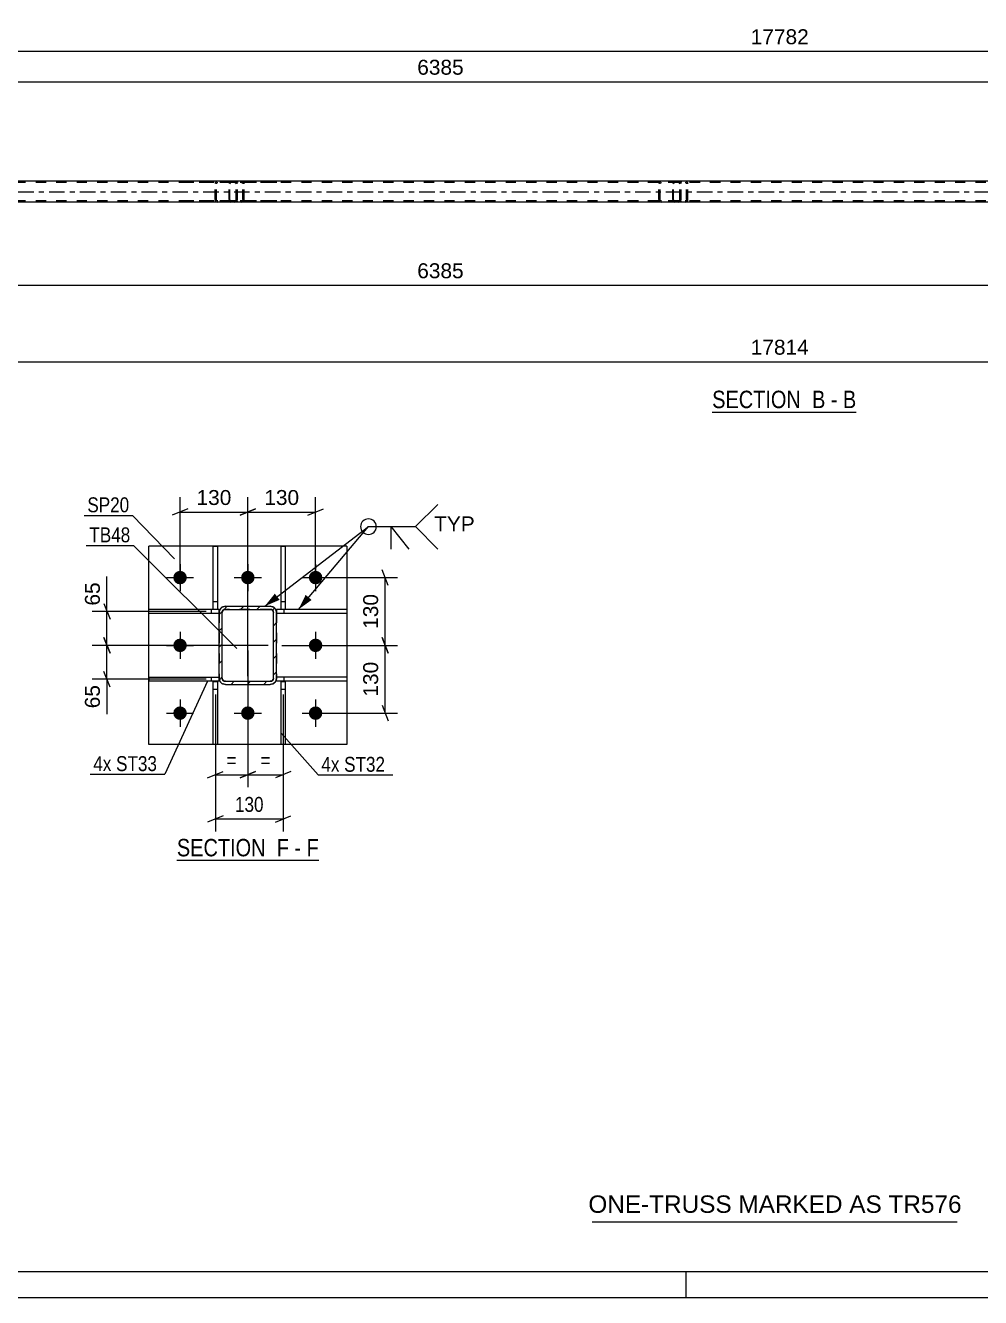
# Model space of a CAD drawing. Header units: millimetres. Extents: x -57 to 784, y -422 to 172.
# Drawn here: x 237.1 to 420.4, y -422.4 to -178.3 of the extents above; entities that cross this region are included whole.
import ezdxf

# ---------------------------------------------------------------- set-up
doc = ezdxf.new("R2010")
doc.units = ezdxf.units.MM
doc.linetypes.add('DXK_LINE_DOT2', pattern=[3.9198, 1.9599, -1.9599])
doc.linetypes.add('DXK_LINE_DOT3', pattern=[5.9187, 2.979, -0.9799, 0.9799, -0.9799])
doc.styles.add('Arial', font='ARIAL.TTF', dxfattribs={"height": 0.2})
doc.styles.add('Arial Narrow', font='ARIALN.TTF', dxfattribs={"height": 0.2})

# ---------------------------------------------------------------- blocks, each defined once
blk = doc.blocks.new('Unknown-122571766-50 - 1235')
at = {"color": 6, "linetype": 'Continuous'}
blk.add_line((266.18, -338.47), (293.4, -338.47), dxfattribs=at)
at = {"color": 0, "linetype": 'Continuous'}
blk.add_wipeout([(284.29, -337.72), (284.29, -334.22), (266.18, -334.22), (266.18, -337.72)], dxfattribs=at)
at = {"color": 7, "linetype": 'Continuous', "style": 'Arial Narrow'}
blk.add_text('SECTION ', height=3.34, dxfattribs=at).set_placement((266.18, -337.72))
at = {"color": 0, "linetype": 'Continuous'}
blk.add_wipeout([(287.68, -337.72), (287.68, -334.22), (285.34, -334.22), (285.34, -337.72)], dxfattribs=at)
blk.add_wipeout([(290.01, -337.72), (290.01, -334.22), (288.73, -334.22), (288.73, -337.72)], dxfattribs=at)
at = {"color": 7, "linetype": 'Continuous', "style": 'Arial Narrow'}
for s, p in [('F', (285.34, -337.72)), ('-', (288.73, -337.72))]:
    blk.add_text(s, height=3.34, dxfattribs=at).set_placement(p)
at = {"color": 0, "linetype": 'Continuous'}
blk.add_wipeout([(293.4, -337.72), (293.4, -334.22), (291.06, -334.22), (291.06, -337.72)], dxfattribs=at)
at = {"color": 7, "linetype": 'Continuous', "style": 'Arial Narrow'}
blk.add_text('F', height=3.34, dxfattribs=at).set_placement((291.06, -337.72))
blk = doc.blocks.new('Unknown-122571766-1115')
at = {"color": 5, "linetype": 'Continuous'}
for p, q in [((-52.11, -417.36), (778.89, -417.36)), ((363.89, -422.36), (363.89, -417.36)), ((-57.11, -422.36), (783.89, -422.36))]:
    blk.add_line(p, q, dxfattribs=at)
blk = doc.blocks.new('Unknown-122571766-17 - 2997')
at = {"color": 6, "linetype": 'Continuous'}
blk.add_line((368.89, -252.49), (396.54, -252.49), dxfattribs=at)
at = {"color": 0, "linetype": 'Continuous'}
blk.add_wipeout([(387, -251.74), (387, -248.24), (368.89, -248.24), (368.89, -251.74)], dxfattribs=at)
at = {"color": 7, "linetype": 'Continuous', "style": 'Arial Narrow'}
blk.add_text('SECTION ', height=3.34, dxfattribs=at).set_placement((368.89, -251.74))
at = {"color": 0, "linetype": 'Continuous'}
blk.add_wipeout([(390.61, -251.74), (390.61, -248.24), (388.05, -248.24), (388.05, -251.74)], dxfattribs=at)
at = {"color": 7, "linetype": 'Continuous', "style": 'Arial Narrow'}
blk.add_text('B', height=3.34, dxfattribs=at).set_placement((388.05, -251.74))
at = {"color": 0, "linetype": 'Continuous'}
blk.add_wipeout([(392.93, -251.74), (392.93, -248.24), (391.66, -248.24), (391.66, -251.74)], dxfattribs=at)
at = {"color": 7, "linetype": 'Continuous', "style": 'Arial Narrow'}
blk.add_text('-', height=3.34, dxfattribs=at).set_placement((391.66, -251.74))
at = {"color": 0, "linetype": 'Continuous'}
blk.add_wipeout([(396.54, -251.74), (396.54, -248.24), (393.98, -248.24), (393.98, -251.74)], dxfattribs=at)
at = {"color": 7, "linetype": 'Continuous', "style": 'Arial Narrow'}
blk.add_text('B', height=3.34, dxfattribs=at).set_placement((393.98, -251.74))
blk = doc.blocks.new('Part-122571766-1421 - 1235')
at = {"color": 2, "linetype": 'Continuous'}
for p, q in [((285.29, -290.35), (285.29, -290.95)), ((286.17, -290.35), (285.29, -290.35)), ((298.79, -290.35), (286.97, -290.35)), ((298.79, -290.35), (298.79, -291.15)), ((298.79, -291.15), (285.29, -291.15))]:
    blk.add_line(p, q, dxfattribs=at)
at = {"color": 7, "linetype": 'DXK_LINE_DOT2'}
for p, q in [((286.97, -290.35), (286.17, -290.35)), ((286.79, -291.15), (286.79, -290.35)), ((285.29, -290.95), (285.29, -291.15))]:
    blk.add_line(p, q, dxfattribs=at)
blk = doc.blocks.new('Part-122571766-1416 - 1235')
at = {"color": 2, "linetype": 'Continuous'}
for p, q in [((298.79, -303.35), (285.29, -303.35)), ((285.29, -304.15), (285.29, -303.54)), ((298.79, -304.15), (285.29, -304.15)), ((298.79, -303.35), (298.79, -304.15))]:
    blk.add_line(p, q, dxfattribs=at)
at = {"color": 7, "linetype": 'DXK_LINE_DOT2'}
for p, q in [((285.29, -303.54), (285.29, -303.35)), ((286.79, -304.15), (286.79, -303.35))]:
    blk.add_line(p, q, dxfattribs=at)
blk = doc.blocks.new('Bolt-122571766-1280 - 1235')
at = {"linetype": 'Continuous'}
for points in [[(268.09, -284.25, -1), (265.49, -284.25, -1)], [(281.09, -284.25, -1), (278.49, -284.25, -1)], [(294.09, -284.25, -1), (291.49, -284.25, -1)], [(268.09, -297.25, -1), (265.49, -297.25, -1)], [(294.09, -297.25, -1), (291.49, -297.25, -1)], [(268.09, -310.25, -1), (265.49, -310.25, -1)], [(281.09, -310.25, -1), (278.49, -310.25, -1)], [(294.09, -310.25, -1), (291.49, -310.25, -1)]]:
    blk.add_hatch(color=1, dxfattribs=at).paths.add_polyline_path(points)
at = {"color": 1, "linetype": 'Continuous'}
for p, q in [((266.79, -281.65), (266.79, -286.85)), ((279.79, -281.65), (279.79, -286.85)), ((292.79, -281.65), (292.79, -286.85)), ((264.19, -284.25), (269.39, -284.25)), ((277.19, -284.25), (282.39, -284.25)), ((290.19, -284.25), (295.39, -284.25)), ((266.79, -294.65), (266.79, -299.85)), ((292.79, -294.65), (292.79, -299.85)), ((264.19, -297.25), (269.39, -297.25)), ((290.19, -297.25), (295.39, -297.25)), ((266.79, -307.65), (266.79, -312.85)), ((279.79, -307.65), (279.79, -312.85)), ((292.79, -307.65), (292.79, -312.85)), ((264.19, -310.25), (269.39, -310.25)), ((277.19, -310.25), (282.39, -310.25)), ((290.19, -310.25), (295.39, -310.25))]:
    blk.add_line(p, q, dxfattribs=at)
blk = doc.blocks.new('Part-122571766-1470 - 1235')
at = {"color": 2, "linetype": 'Continuous'}
for p, q in [((286.17, -290.36), (286.17, -278.25)), ((286.17, -278.25), (286.97, -278.25)), ((286.97, -278.25), (286.97, -290.36)), ((286.97, -290.36), (286.17, -290.36))]:
    blk.add_line(p, q, dxfattribs=at)
at = {"color": 7, "linetype": 'DXK_LINE_DOT2'}
blk.add_line((286.17, -288.86), (286.97, -288.86), dxfattribs=at)
blk = doc.blocks.new('Part-122571766-1406 - 1235')
at = {"color": 2, "linetype": 'Continuous'}
for p, q in [((260.79, -303.35), (274.29, -303.35)), ((260.79, -303.35), (260.79, -304.15)), ((274.29, -304.15), (260.79, -304.15)), ((274.29, -304.15), (274.29, -303.55))]:
    blk.add_line(p, q, dxfattribs=at)
at = {"color": 7, "linetype": 'DXK_LINE_DOT2'}
for p, q in [((272.79, -304.15), (272.79, -303.35)), ((274.29, -303.35), (274.29, -303.55))]:
    blk.add_line(p, q, dxfattribs=at)
blk = doc.blocks.new('Part-122571766-1475 - 1235')
at = {"color": 2, "linetype": 'Continuous'}
for p, q in [((273.17, -290.36), (273.17, -278.25)), ((273.17, -278.25), (273.97, -278.25)), ((273.97, -278.25), (273.97, -290.36)), ((273.97, -290.36), (273.17, -290.36))]:
    blk.add_line(p, q, dxfattribs=at)
at = {"color": 7, "linetype": 'DXK_LINE_DOT2'}
blk.add_line((273.17, -288.86), (273.97, -288.86), dxfattribs=at)
blk = doc.blocks.new('Part-122571766-1411 - 1235')
at = {"color": 2, "linetype": 'Continuous'}
for p, q in [((260.79, -291.15), (260.79, -290.35)), ((273.17, -290.35), (260.79, -290.35)), ((274.29, -290.35), (273.97, -290.35)), ((274.29, -290.95), (274.29, -290.35)), ((274.29, -291.15), (260.79, -291.15))]:
    blk.add_line(p, q, dxfattribs=at)
at = {"color": 7, "linetype": 'DXK_LINE_DOT2'}
for p, q in [((272.79, -291.15), (272.79, -290.35)), ((273.97, -290.35), (273.17, -290.35)), ((274.29, -290.95), (274.29, -291.15))]:
    blk.add_line(p, q, dxfattribs=at)
blk = doc.blocks.new('Part-122571766-1387 - 1235')
at = {"color": 2, "linetype": 'Continuous'}
for p, q in [((298.79, -278.25), (260.79, -278.25)), ((260.79, -316.25), (260.79, -278.25)), ((298.79, -278.25), (298.79, -316.25)), ((298.79, -316.25), (260.79, -316.25))]:
    blk.add_line(p, q, dxfattribs=at)
blk = doc.blocks.new('Part-122571766-1445 - 1235')
at = {"linetype": 'Continuous'}
h = blk.add_hatch(dxfattribs=at)
h.set_pattern_fill('', scale=0.7, style=0, pattern_type=0)
h.set_pattern_definition([(45, (284.938, -290.0994), (-1.57154, 1.57154), [])])
h.paths.add_polyline_path([(285.2, -290.49), (284.94, -290.1), (284.55, -289.84), (284.09, -289.75), (275.49, -289.75), (275.03, -289.84), (274.64, -290.1), (274.38, -290.49), (274.29, -290.95), (274.29, -303.55), (274.38, -304.01), (274.64, -304.4), (275.03, -304.66), (275.49, -304.75), (284.09, -304.75), (284.55, -304.66), (284.94, -304.4), (285.2, -304.01), (285.29, -303.55), (285.29, -290.95)])
h.paths.add_polyline_path([(284.69, -303.55), (284.64, -303.78), (284.51, -303.97), (284.32, -304.1), (284.09, -304.15), (275.49, -304.15), (275.26, -304.1), (275.07, -303.97), (274.94, -303.78), (274.89, -303.55), (274.89, -290.95), (274.94, -290.72), (275.07, -290.52), (275.26, -290.39), (275.49, -290.35), (284.09, -290.35), (284.32, -290.39), (284.51, -290.52), (284.64, -290.72), (284.69, -290.95)])
at = {"color": 7, "linetype": 'DXK_LINE_DOT2'}
for p, q in [((275.03, -289.84), (275.49, -289.75)), ((275.26, -290.39), (275.07, -290.52)), ((275.49, -290.35), (275.26, -290.39)), ((275.49, -289.75), (284.09, -289.75)), ((284.09, -290.35), (275.49, -290.35)), ((284.09, -289.75), (284.55, -289.84)), ((284.32, -290.39), (284.09, -290.35)), ((284.51, -290.52), (284.32, -290.39)), ((274.29, -290.95), (274.38, -290.49)), ((274.29, -290.95), (274.29, -303.55)), ((274.94, -290.72), (274.89, -290.95)), ((274.89, -303.55), (274.89, -290.95)), ((275.07, -290.52), (274.94, -290.72)), ((284.64, -290.72), (284.51, -290.52)), ((284.69, -290.95), (284.64, -290.72)), ((284.69, -303.55), (284.69, -290.95)), ((285.2, -290.49), (285.29, -290.95)), ((285.29, -290.95), (285.29, -303.55)), ((274.38, -304.01), (274.29, -303.55)), ((274.89, -303.55), (274.94, -303.78)), ((274.94, -303.78), (275.07, -303.97)), ((275.49, -304.75), (275.03, -304.66)), ((275.07, -303.97), (275.26, -304.1)), ((275.26, -304.1), (275.49, -304.15)), ((275.49, -304.15), (284.09, -304.15)), ((275.49, -304.75), (284.09, -304.75)), ((284.09, -304.15), (284.32, -304.1)), ((284.55, -304.66), (284.09, -304.75)), ((284.32, -304.1), (284.51, -303.97)), ((284.51, -303.97), (284.64, -303.78)), ((284.64, -303.78), (284.69, -303.55)), ((285.29, -303.55), (285.2, -304.01))]:
    blk.add_line(p, q, dxfattribs=at)
at = {"color": 2, "linetype": 'Continuous'}
for p, q in [((275.49, -289.75), (275.03, -289.84)), ((275.07, -290.52), (275.26, -290.39)), ((275.26, -290.39), (275.49, -290.35)), ((275.49, -289.75), (284.09, -289.75)), ((275.49, -290.35), (284.09, -290.35)), ((284.55, -289.84), (284.09, -289.75)), ((284.09, -290.35), (284.32, -290.39)), ((284.32, -290.39), (284.51, -290.52)), ((274.38, -290.49), (274.29, -290.95)), ((274.29, -303.55), (274.29, -290.95)), ((274.89, -290.95), (274.94, -290.72)), ((274.89, -303.55), (274.89, -290.95)), ((274.94, -290.72), (275.07, -290.52)), ((284.51, -290.52), (284.64, -290.72)), ((284.64, -290.72), (284.69, -290.95)), ((284.69, -303.55), (284.69, -290.95)), ((285.29, -290.95), (285.2, -290.49)), ((285.29, -303.55), (285.29, -290.95)), ((274.29, -303.55), (274.38, -304.01)), ((274.94, -303.78), (274.89, -303.55)), ((275.07, -303.97), (274.94, -303.78)), ((275.03, -304.66), (275.49, -304.75)), ((275.26, -304.1), (275.07, -303.97)), ((275.49, -304.15), (275.26, -304.1)), ((275.49, -304.15), (284.09, -304.15)), ((275.49, -304.75), (284.09, -304.75)), ((284.32, -304.1), (284.09, -304.15)), ((284.09, -304.75), (284.55, -304.66)), ((284.51, -303.97), (284.32, -304.1)), ((284.64, -303.78), (284.51, -303.97)), ((284.69, -303.55), (284.64, -303.78)), ((285.2, -304.01), (285.29, -303.55))]:
    blk.add_line(p, q, dxfattribs=at)
at = {"color": 7, "linetype": 'DXK_LINE_DOT3'}
blk.add_line((279.79, -297.25), (279.79, -297.25), dxfattribs=at)
at = {"color": 7, "linetype": 'DXK_LINE_DOT2'}
for centre, start, end in [((275.49, -290.95), 112.5, 157.5), ((284.09, -290.95), 22.5, 67.5), ((275.49, -303.55), 202.5, 247.5), ((284.09, -303.55), 292.5, 337.5)]:
    blk.add_arc(centre, 1.2, start, end, dxfattribs=at)
at = {"color": 2, "linetype": 'Continuous'}
for centre, start, end in [((275.49, -290.95), 112.5, 157.5), ((284.09, -290.95), 22.5, 67.5), ((275.49, -303.55), 202.5, 247.5), ((284.09, -303.55), 292.5, 337.5)]:
    blk.add_arc(centre, 1.2, start, end, dxfattribs=at)
blk = doc.blocks.new('Part-122571766-1460 - 1235')
at = {"color": 2, "linetype": 'Continuous'}
for p, q in [((286.17, -316.25), (286.17, -304.16)), ((286.17, -304.16), (286.97, -304.16)), ((286.97, -304.16), (286.97, -316.25)), ((286.97, -316.25), (286.17, -316.25))]:
    blk.add_line(p, q, dxfattribs=at)
at = {"color": 7, "linetype": 'DXK_LINE_DOT2'}
blk.add_line((286.17, -305.66), (286.97, -305.66), dxfattribs=at)
blk = doc.blocks.new('Part-122571766-1465 - 1235')
at = {"color": 2, "linetype": 'Continuous'}
for p, q in [((273.17, -316.25), (273.17, -304.16)), ((273.17, -304.16), (273.97, -304.16)), ((273.97, -304.16), (273.97, -316.25)), ((273.97, -316.25), (273.17, -316.25))]:
    blk.add_line(p, q, dxfattribs=at)
at = {"color": 7, "linetype": 'DXK_LINE_DOT2'}
blk.add_line((273.17, -305.66), (273.97, -305.66), dxfattribs=at)
blk = doc.blocks.new('Part-122571766-3044 - 2997')
at = {"color": 7, "linetype": 'DXK_LINE_DOT2'}
for p, q in [((711.45, -208.47), (52.25, -208.47)), ((711.45, -211.99), (52.25, -211.99))]:
    blk.add_line(p, q, dxfattribs=at)
at = {"color": 2, "linetype": 'Continuous'}
for p, q in [((443.65, -208.23), (194.25, -208.23)), ((443.65, -212.23), (194.25, -212.23))]:
    blk.add_line(p, q, dxfattribs=at)
at = {"color": 7, "linetype": 'DXK_LINE_DOT3'}
blk.add_line((52.25, -210.23), (711.45, -210.23), dxfattribs=at)
blk = doc.blocks.new('Part-122571766-3116 - 2997')
at = {"color": 7, "linetype": 'DXK_LINE_DOT2'}
for p, q in [((276.26, -208.53), (276.24, -208.71)), ((276.24, -211.75), (276.24, -208.71)), ((276.31, -208.37), (276.26, -208.53)), ((276.4, -208.27), (276.31, -208.37)), ((276.37, -208.71), (276.38, -208.62)), ((276.37, -211.75), (276.37, -208.71)), ((276.38, -208.62), (276.41, -208.54)), ((276.51, -208.23), (276.4, -208.27)), ((276.41, -208.54), (276.45, -208.49)), ((276.45, -208.49), (276.51, -208.47)), ((285.37, -208.23), (276.51, -208.23)), ((285.37, -208.47), (276.51, -208.47)), ((277.78, -208.23), (277.78, -208.47)), ((278.79, -208.27), (278.6, -208.23)), ((278.6, -208.47), (278.69, -208.49)), ((278.69, -208.49), (278.78, -208.54)), ((278.78, -208.54), (278.83, -208.62)), ((278.83, -208.62), (278.85, -208.71)), ((278.85, -211.75), (278.85, -208.71)), ((279.06, -208.54), (279.06, -208.53)), ((279.1, -208.71), (279.06, -208.54)), ((279.1, -211.75), (279.1, -208.71)), ((276.24, -211.75), (276.26, -211.93)), ((276.26, -211.93), (276.31, -212.09)), ((276.31, -212.09), (276.4, -212.19)), ((276.38, -211.84), (276.37, -211.75)), ((276.41, -211.92), (276.38, -211.84)), ((276.4, -212.19), (276.51, -212.23)), ((276.45, -211.97), (276.41, -211.92)), ((276.51, -211.99), (276.45, -211.97)), ((285.37, -211.99), (276.51, -211.99)), ((285.37, -212.23), (276.51, -212.23)), ((277.78, -212.23), (277.78, -211.99)), ((278.69, -211.97), (278.6, -211.99)), ((278.6, -212.23), (278.79, -212.19)), ((278.78, -211.92), (278.69, -211.97)), ((278.83, -211.84), (278.78, -211.92)), ((278.85, -211.75), (278.83, -211.84)), ((279.06, -211.93), (279.08, -211.84)), ((279.08, -211.84), (279.1, -211.75))]:
    blk.add_line(p, q, dxfattribs=at)
for centre, start, end in [((278.61, -208.72), 23.8494, 68.8059), ((278.61, -211.73), 291.1941, 336.1506)]:
    blk.add_arc(centre, 0.492, start, end, dxfattribs=at)
blk = doc.blocks.new('Part-122571766-3117 - 2997')
at = {"color": 7, "linetype": 'DXK_LINE_DOT2'}
for p, q in [((362.41, -208.23), (351.27, -208.23)), ((362.41, -208.47), (351.27, -208.47)), ((358.7, -208.54), (358.66, -208.71)), ((358.66, -211.75), (358.66, -208.71)), ((358.7, -208.53), (358.7, -208.54)), ((358.92, -208.71), (358.93, -208.62)), ((358.92, -211.75), (358.92, -208.71)), ((358.93, -208.62), (358.99, -208.54)), ((359.17, -208.23), (358.98, -208.27)), ((358.99, -208.54), (359.07, -208.49)), ((359.07, -208.49), (359.17, -208.47)), ((362.6, -208.27), (362.41, -208.23)), ((362.41, -208.47), (362.5, -208.49)), ((362.5, -208.49), (362.59, -208.54)), ((362.59, -208.54), (362.64, -208.62)), ((362.64, -208.62), (362.66, -208.71)), ((362.66, -211.75), (362.66, -208.71)), ((362.88, -208.54), (362.88, -208.53)), ((362.92, -208.71), (362.88, -208.54)), ((362.92, -211.75), (362.92, -208.71)), ((362.41, -211.99), (351.27, -211.99)), ((362.41, -212.23), (351.27, -212.23)), ((358.66, -211.75), (358.68, -211.84)), ((358.68, -211.84), (358.7, -211.93)), ((358.93, -211.84), (358.92, -211.75)), ((358.99, -211.92), (358.93, -211.84)), ((358.98, -212.19), (359.17, -212.23)), ((359.07, -211.97), (358.99, -211.92)), ((359.17, -211.99), (359.07, -211.97)), ((362.5, -211.97), (362.41, -211.99)), ((362.41, -212.23), (362.6, -212.19)), ((362.59, -211.92), (362.5, -211.97)), ((362.64, -211.84), (362.59, -211.92)), ((362.66, -211.75), (362.64, -211.84)), ((362.88, -211.93), (362.9, -211.84)), ((362.9, -211.84), (362.92, -211.75))]:
    blk.add_line(p, q, dxfattribs=at)
for centre, start, end in [((359.15, -208.73), 110.7583, 155.68), ((362.43, -208.73), 24.32, 69.2417), ((359.15, -211.73), 204.32, 249.2417), ((362.43, -211.73), 290.7583, 335.68)]:
    blk.add_arc(centre, 0.496, start, end, dxfattribs=at)
blk = doc.blocks.new('Part-122571766-3254 - 2997')
at = {"color": 7, "linetype": 'DXK_LINE_DOT2'}
for p, q in [((277.27, -208.23), (266.13, -208.23)), ((277.27, -208.47), (266.13, -208.47)), ((273.56, -208.54), (273.53, -208.71)), ((273.53, -211.75), (273.53, -208.71)), ((273.56, -208.53), (273.56, -208.54)), ((273.78, -208.71), (273.8, -208.62)), ((273.78, -211.75), (273.78, -208.71)), ((273.8, -208.62), (273.86, -208.54)), ((274.04, -208.23), (273.84, -208.27)), ((273.86, -208.54), (273.94, -208.49)), ((273.94, -208.49), (274.04, -208.47)), ((277.47, -208.27), (277.27, -208.23)), ((277.27, -208.47), (277.37, -208.49)), ((277.37, -208.49), (277.45, -208.54)), ((277.45, -208.54), (277.51, -208.62)), ((277.51, -208.62), (277.53, -208.71)), ((277.53, -211.75), (277.53, -208.71)), ((277.75, -208.54), (277.74, -208.53)), ((277.78, -208.71), (277.75, -208.54)), ((277.78, -211.75), (277.78, -208.71)), ((277.27, -211.99), (266.13, -211.99)), ((277.27, -212.23), (266.13, -212.23)), ((273.53, -211.75), (273.55, -211.84)), ((273.55, -211.84), (273.56, -211.93)), ((273.8, -211.84), (273.78, -211.75)), ((273.86, -211.92), (273.8, -211.84)), ((273.84, -212.19), (274.04, -212.23)), ((273.94, -211.97), (273.86, -211.92)), ((274.04, -211.99), (273.94, -211.97)), ((277.37, -211.97), (277.27, -211.99)), ((277.27, -212.23), (277.47, -212.19)), ((277.45, -211.92), (277.37, -211.97)), ((277.51, -211.84), (277.45, -211.92)), ((277.53, -211.75), (277.51, -211.84)), ((277.74, -211.93), (277.76, -211.84)), ((277.76, -211.84), (277.78, -211.75))]:
    blk.add_line(p, q, dxfattribs=at)
for centre, start, end in [((274.02, -208.73), 110.7583, 155.68), ((277.29, -208.73), 24.32, 69.2417), ((274.02, -211.73), 204.32, 249.2417), ((277.29, -211.73), 290.7583, 335.68)]:
    blk.add_arc(centre, 0.496, start, end, dxfattribs=at)
blk = doc.blocks.new('Part-122571766-3258 - 2997')
at = {"color": 7, "linetype": 'DXK_LINE_DOT2'}
for p, q in [((361.39, -208.53), (361.37, -208.71)), ((361.37, -211.75), (361.37, -208.71)), ((361.45, -208.37), (361.39, -208.53)), ((361.54, -208.27), (361.45, -208.37)), ((361.5, -208.71), (361.52, -208.62)), ((361.5, -211.75), (361.5, -208.71)), ((361.52, -208.62), (361.54, -208.54)), ((361.64, -208.23), (361.54, -208.27)), ((361.54, -208.54), (361.59, -208.49)), ((361.59, -208.49), (361.64, -208.47)), ((370.5, -208.23), (361.64, -208.23)), ((370.5, -208.47), (361.64, -208.47)), ((362.92, -208.23), (362.92, -208.47)), ((363.92, -208.27), (363.73, -208.23)), ((363.73, -208.47), (363.83, -208.49)), ((363.83, -208.49), (363.91, -208.54)), ((363.91, -208.54), (363.96, -208.62)), ((363.96, -208.62), (363.98, -208.71)), ((363.98, -211.75), (363.98, -208.71)), ((364.2, -208.54), (364.2, -208.53)), ((364.23, -208.71), (364.2, -208.54)), ((364.23, -211.75), (364.23, -208.71)), ((361.37, -211.75), (361.39, -211.93)), ((361.39, -211.93), (361.45, -212.09)), ((361.45, -212.09), (361.54, -212.19)), ((361.52, -211.84), (361.5, -211.75)), ((361.54, -211.92), (361.52, -211.84)), ((361.59, -211.97), (361.54, -211.92)), ((361.54, -212.19), (361.64, -212.23)), ((361.64, -211.99), (361.59, -211.97)), ((370.5, -211.99), (361.64, -211.99)), ((370.5, -212.23), (361.64, -212.23)), ((362.92, -212.23), (362.92, -211.99)), ((363.83, -211.97), (363.73, -211.99)), ((363.73, -212.23), (363.92, -212.19)), ((363.91, -211.92), (363.83, -211.97)), ((363.96, -211.84), (363.91, -211.92)), ((363.98, -211.75), (363.96, -211.84)), ((364.2, -211.93), (364.22, -211.84)), ((364.22, -211.84), (364.23, -211.75))]:
    blk.add_line(p, q, dxfattribs=at)
for centre, start, end in [((363.75, -208.72), 23.8494, 68.8059), ((363.75, -211.73), 291.1941, 336.1506)]:
    blk.add_arc(centre, 0.492, start, end, dxfattribs=at)
blk = doc.blocks.new('StraightDimension-122571766-1561 - 1235')
at = {"color": 7, "linetype": 'Continuous'}
for p, q in [((266.79, -283.25), (266.79, -268.82)), ((279.79, -303.15), (279.79, -268.82)), ((268.29, -271.07), (265.29, -272.27)), ((266.79, -271.67), (279.79, -271.67)), ((278.29, -272.27), (281.29, -271.07))]:
    blk.add_line(p, q, dxfattribs=at)
at = {"color": 0}
blk.add_wipeout([(277.22, -270.92), (277.22, -266.72), (269.35, -266.72), (269.35, -270.92)], dxfattribs=at)
at = {"color": 3, "style": 'Arial'}
blk.add_text('130', height=2.865, dxfattribs=at).set_placement((269.95, -270.32))
blk = doc.blocks.new('StraightDimension-122571766-1552 - 1235')
at = {"color": 7, "linetype": 'Continuous'}
for p, q in [((252.15, -289.25), (253.35, -292.25)), ((271.79, -290.75), (249.9, -290.75)), ((252.75, -297.25), (252.75, -290.75)), ((283.69, -297.25), (249.9, -297.25)), ((253.35, -298.75), (252.15, -295.75))]:
    blk.add_line(p, q, dxfattribs=at)
at = {"color": 0}
blk.add_wipeout([(252, -284.57), (247.8, -284.57), (247.8, -290.22), (252, -290.22)], dxfattribs=at)
at = {"color": 7, "linetype": 'Continuous'}
blk.add_line((252.75, -290.75), (252.75, -284.05), dxfattribs=at)
blk.add_line((252.75, -290.75), (252.75, -284.05), dxfattribs=at)
at = {"color": 3, "style": 'Arial'}
blk.add_text('65', height=2.865, rotation=90.0002, dxfattribs=at).set_placement((251.4, -289.62))
blk = doc.blocks.new('StraightDimension-122571766-1541 - 1235')
at = {"color": 7, "linetype": 'Continuous'}
for p, q in [((283.69, -297.25), (249.9, -297.25)), ((252.15, -295.75), (253.35, -298.75)), ((252.75, -303.75), (252.75, -297.25)), ((253.35, -305.25), (252.15, -302.25)), ((271.79, -303.75), (249.9, -303.75))]:
    blk.add_line(p, q, dxfattribs=at)
at = {"color": 0}
blk.add_wipeout([(252, -304.27), (247.8, -304.27), (247.8, -309.92), (252, -309.92)], dxfattribs=at)
at = {"color": 7, "linetype": 'Continuous'}
blk.add_line((252.75, -303.75), (252.75, -310.44), dxfattribs=at)
blk.add_line((252.75, -303.75), (252.75, -310.44), dxfattribs=at)
at = {"color": 3, "style": 'Arial'}
blk.add_text('65', height=2.865, rotation=90.0002, dxfattribs=at).set_placement((251.4, -309.32))
blk = doc.blocks.new('StraightDimension-122571766-1599 - 1235')
at = {"color": 7, "linetype": 'Continuous'}
for p, q in [((286.29, -297.25), (308.54, -297.25)), ((306.74, -298.75), (305.54, -295.75)), ((306.14, -310.25), (306.14, -297.25)), ((305.54, -308.75), (306.74, -311.75)), ((293.79, -310.25), (308.54, -310.25))]:
    blk.add_line(p, q, dxfattribs=at)
at = {"color": 0}
blk.add_wipeout([(305.39, -299.81), (301.19, -299.81), (301.19, -307.68), (305.39, -307.68)], dxfattribs=at)
at = {"color": 3, "style": 'Arial'}
blk.add_text('130', height=2.865, rotation=90.0002, dxfattribs=at).set_placement((304.79, -307.08))
blk = doc.blocks.new('StraightDimension-122571766-1501 - 1235')
at = {"color": 7, "linetype": 'Continuous'}
for p, q in [((279.79, -298.25), (279.79, -324.47)), ((286.57, -306.66), (286.57, -324.47)), ((278.29, -322.67), (281.29, -321.47)), ((279.79, -322.07), (286.57, -322.07)), ((288.07, -321.47), (285.07, -322.67))]:
    blk.add_line(p, q, dxfattribs=at)
at = {"color": 0}
blk.add_wipeout([(284.74, -321.32), (284.74, -317.12), (281.62, -317.12), (281.62, -321.32)], dxfattribs=at)
at = {"color": 3, "style": 'Arial Narrow'}
blk.add_text('=', height=2.86, dxfattribs=at).set_placement((282.22, -320.72))
blk = doc.blocks.new('StraightDimension-122571766-1523 - 1235')
at = {"color": 7, "linetype": 'Continuous'}
for p, q in [((279.79, -298.25), (279.79, -324.47)), ((273.57, -306.66), (273.57, -324.47)), ((272.07, -322.67), (275.07, -321.47)), ((273.57, -322.07), (279.79, -322.07)), ((281.29, -321.47), (278.29, -322.67))]:
    blk.add_line(p, q, dxfattribs=at)
at = {"color": 0}
blk.add_wipeout([(278.24, -321.32), (278.24, -317.12), (275.12, -317.12), (275.12, -321.32)], dxfattribs=at)
at = {"color": 3, "style": 'Arial Narrow'}
blk.add_text('=', height=2.86, dxfattribs=at).set_placement((275.72, -320.72))
blk = doc.blocks.new('StraightDimension-122571766-1536 - 1235')
at = {"color": 7, "linetype": 'Continuous'}
for p, q in [((273.57, -306.66), (273.57, -332.94)), ((286.57, -306.66), (286.57, -332.94)), ((275.07, -329.94), (272.07, -331.14)), ((273.57, -330.54), (286.57, -330.54)), ((285.07, -331.14), (288.07, -329.94))]:
    blk.add_line(p, q, dxfattribs=at)
at = {"color": 0}
blk.add_wipeout([(283.42, -329.79), (283.42, -325.59), (276.73, -325.59), (276.73, -329.79)], dxfattribs=at)
at = {"color": 3, "style": 'Arial Narrow'}
blk.add_text('130', height=2.863, dxfattribs=at).set_placement((277.33, -329.19))
blk = doc.blocks.new('StraightDimension-122571766-1575 - 1235')
at = {"color": 7, "linetype": 'Continuous'}
for p, q in [((279.79, -303.15), (279.79, -268.82)), ((292.79, -283.25), (292.79, -268.82)), ((281.29, -271.07), (278.29, -272.27)), ((279.79, -271.67), (292.79, -271.67)), ((291.29, -272.27), (294.29, -271.07))]:
    blk.add_line(p, q, dxfattribs=at)
at = {"color": 0}
blk.add_wipeout([(290.22, -270.92), (290.22, -266.72), (282.35, -266.72), (282.35, -270.92)], dxfattribs=at)
at = {"color": 3, "style": 'Arial'}
blk.add_text('130', height=2.865, dxfattribs=at).set_placement((282.95, -270.32))
blk = doc.blocks.new('StraightDimension-122571766-1589 - 1235')
at = {"color": 7, "linetype": 'Continuous'}
for p, q in [((306.74, -285.75), (305.54, -282.75)), ((293.79, -284.25), (308.54, -284.25)), ((306.14, -297.25), (306.14, -284.25)), ((286.29, -297.25), (308.54, -297.25)), ((305.54, -295.75), (306.74, -298.75))]:
    blk.add_line(p, q, dxfattribs=at)
at = {"color": 0}
blk.add_wipeout([(305.39, -286.81), (301.19, -286.81), (301.19, -294.68), (305.39, -294.68)], dxfattribs=at)
at = {"color": 3, "style": 'Arial'}
blk.add_text('130', height=2.865, rotation=90.0002, dxfattribs=at).set_placement((304.79, -294.08))
blk = doc.blocks.new('StraightDimension-122571766-11550 - 2997')
at = {"color": 7, "linetype": 'Continuous'}
blk.add_line((43.63, -183.28), (720.07, -183.28), dxfattribs=at)
at = {"color": 0}
blk.add_wipeout([(388.01, -182.53), (388.01, -178.33), (375.69, -178.33), (375.69, -182.53)], dxfattribs=at)
at = {"color": 3, "style": 'Arial'}
blk.add_text('17782', height=2.865, dxfattribs=at).set_placement((376.29, -181.93))
blk = doc.blocks.new('StraightDimension-122571766-3336 - 2997')
at = {"color": 7, "linetype": 'Continuous'}
blk.add_line((42.99, -242.84), (720.71, -242.84), dxfattribs=at)
at = {"color": 0}
blk.add_wipeout([(388.01, -242.09), (388.01, -237.89), (375.69, -237.89), (375.69, -242.09)], dxfattribs=at)
at = {"color": 3, "style": 'Arial'}
blk.add_text('17814', height=2.865, dxfattribs=at).set_placement((376.29, -241.49))
blk = doc.blocks.new('StraightDimension-122571766-3408 - 2997')
at = {"color": 7, "linetype": 'Continuous'}
for p, q in [((189.05, -206.83), (189.05, -186.28)), ((444.45, -206.83), (444.45, -186.28)), ((190.55, -188.53), (187.55, -189.73)), ((189.05, -189.13), (444.45, -189.13)), ((442.95, -189.73), (445.95, -188.53))]:
    blk.add_line(p, q, dxfattribs=at)
at = {"color": 0}
blk.add_wipeout([(321.8, -188.38), (321.8, -184.18), (311.7, -184.18), (311.7, -188.38)], dxfattribs=at)
at = {"color": 3, "style": 'Arial'}
blk.add_text('6385', height=2.865, dxfattribs=at).set_placement((312.3, -187.78))
blk = doc.blocks.new('StraightDimension-122571766-3439 - 2997')
at = {"color": 7, "linetype": 'Continuous'}
for p, q in [((189.05, -213.63), (189.05, -238.36)), ((444.45, -213.63), (444.45, -240.58)), ((190.55, -227.57), (187.55, -228.77)), ((189.05, -228.17), (444.45, -228.17)), ((442.95, -228.77), (445.95, -227.57))]:
    blk.add_line(p, q, dxfattribs=at)
at = {"color": 0}
blk.add_wipeout([(321.8, -227.42), (321.8, -223.22), (311.7, -223.22), (311.7, -227.42)], dxfattribs=at)
at = {"color": 0, "linetype": 'Continuous'}
blk.add_wipeout([(443.85, -228.87), (439.65, -228.87), (439.65, -241.18), (443.85, -241.18)], dxfattribs=at)
at = {"color": 3, "style": 'Arial'}
blk.add_text('6385', height=2.865, dxfattribs=at).set_placement((312.3, -226.82))
at = {"color": 3, "linetype": 'Continuous', "style": 'Arial'}
blk.add_text('10167', height=2.865, rotation=90.0002, dxfattribs=at).set_placement((443.25, -240.58))
blk = doc.blocks.new('MarkSet-122571766-1691 - 1235')
at = {"color": 0}
blk.add_wipeout([(297.37, -321.5), (297.37, -318.5), (293.9, -318.5), (293.9, -321.5)], dxfattribs=at)
blk.add_wipeout([(297.37, -321.5), (297.37, -318.5), (293.9, -318.5), (293.9, -321.5)], dxfattribs=at)
at = {"color": 30, "linetype": 'Continuous'}
blk.add_line((286.17, -314.07), (293.3, -322.1), dxfattribs=at)
at = {"color": 0}
blk.add_wipeout([(306.12, -321.5), (306.12, -318.5), (298.27, -318.5), (298.27, -321.5)], dxfattribs=at)
blk.add_wipeout([(306.12, -321.5), (306.12, -318.5), (298.27, -318.5), (298.27, -321.5)], dxfattribs=at)
at = {"color": 30, "linetype": 'Continuous'}
blk.add_line((293.3, -322.1), (307.62, -322.1), dxfattribs=at)
at = {"color": 3, "style": 'Arial Narrow'}
for s, p in [('4x', (293.9, -321.5)), ('ST32', (298.27, -321.5))]:
    blk.add_text(s, height=2.863, dxfattribs=at).set_placement(p)
blk = doc.blocks.new('Mark-122571766-1382 - 1235')
at = {"color": 0}
blk.add_wipeout([(257.04, -271.72), (257.04, -268.72), (249, -268.72), (249, -271.72)], dxfattribs=at)
blk.add_wipeout([(257.04, -271.72), (257.04, -268.72), (249, -268.72), (249, -271.72)], dxfattribs=at)
at = {"color": 30, "linetype": 'Continuous'}
for p in [(248.4, -272.32), (265.73, -280.64)]:
    blk.add_line(p, (257.64, -272.32), dxfattribs=at)
at = {"color": 3, "style": 'Arial Narrow'}
blk.add_text('SP20', height=2.863, dxfattribs=at).set_placement((249, -271.72))
blk = doc.blocks.new('Mark-122571766-1441 - 1235')
at = {"color": 0}
blk.add_wipeout([(257.25, -277.48), (257.25, -274.48), (249.39, -274.48), (249.39, -277.48)], dxfattribs=at)
blk.add_wipeout([(257.25, -277.48), (257.25, -274.48), (249.39, -274.48), (249.39, -277.48)], dxfattribs=at)
at = {"color": 30, "linetype": 'Continuous'}
for p in [(248.79, -278.08), (277.68, -297.84)]:
    blk.add_line(p, (257.85, -278.08), dxfattribs=at)
at = {"color": 3, "style": 'Arial Narrow'}
blk.add_text('TB48', height=2.863, dxfattribs=at).set_placement((249.39, -277.48))
blk = doc.blocks.new('WeldMark-122571766-1609 - 1235')
at = {"linetype": 'Continuous'}
for points in [[(285.88, -288.52), (283.04, -289.75), (284.97, -287.33)], [(292.03, -288.54), (289.52, -290.35), (290.88, -287.57)]]:
    blk.add_hatch(color=30, dxfattribs=at).paths.add_polyline_path(points)
at = {"color": 30, "linetype": 'Continuous'}
for p, q in [((283.04, -289.75), (302.94, -274.48)), ((289.52, -290.35), (302.94, -274.48)), ((302.94, -274.48), (311.94, -274.48))]:
    blk.add_line(p, q, dxfattribs=at)
at = {"color": 3, "linetype": 'Continuous'}
for q in [(310.66, -278.77), (307.23, -278.77)]:
    blk.add_line((307.23, -274.48), q, dxfattribs=at)
for start, end in [(90, 270), (270, 90)]:
    blk.add_arc((302.94, -274.48), 1.5, start, end, dxfattribs=at)
at = {"color": 0, "linetype": 'Continuous'}
blk.add_wipeout([(323.32, -275.38), (323.32, -272.38), (315.54, -272.38), (315.54, -275.38)], dxfattribs=at)
blk.add_wipeout([(323.32, -275.38), (323.32, -272.38), (315.54, -272.38), (315.54, -275.38)], dxfattribs=at)
at = {"color": 3, "linetype": 'Continuous'}
for q in [(316.23, -270.2), (316.23, -278.77)]:
    blk.add_line((311.94, -274.48), q, dxfattribs=at)
at = {"color": 3, "linetype": 'Continuous', "style": 'Arial'}
blk.add_text('TYP', height=2.865, dxfattribs=at).set_placement((315.54, -275.38))
blk = doc.blocks.new('MarkSet-122571766-1661 - 1235')
at = {"color": 30, "linetype": 'Continuous'}
blk.add_line((272.03, -304.15), (263.87, -321.97), dxfattribs=at)
at = {"color": 0}
blk.add_wipeout([(253.61, -321.37), (253.61, -318.37), (250.14, -318.37), (250.14, -321.37)], dxfattribs=at)
blk.add_wipeout([(253.61, -321.37), (253.61, -318.37), (250.14, -318.37), (250.14, -321.37)], dxfattribs=at)
blk.add_wipeout([(262.37, -321.37), (262.37, -318.37), (254.51, -318.37), (254.51, -321.37)], dxfattribs=at)
blk.add_wipeout([(262.37, -321.37), (262.37, -318.37), (254.51, -318.37), (254.51, -321.37)], dxfattribs=at)
at = {"color": 30, "linetype": 'Continuous'}
blk.add_line((249.54, -321.97), (263.87, -321.97), dxfattribs=at)
at = {"color": 3, "style": 'Arial Narrow'}
for s, p in [('4x', (250.14, -321.37)), ('ST33', (254.51, -321.37))]:
    blk.add_text(s, height=2.863, dxfattribs=at).set_placement(p)
blk = doc.blocks.new('Unknown-122571766-11700')
at = {"color": 7, "linetype": 'Continuous'}
blk.add_line((345.89, -407.86), (415.89, -407.86), dxfattribs=at)
at = {"color": 7, "style": 'Arial'}
blk.add_text('ONE-TRUSS MARKED AS TR576', height=3.3428, dxfattribs=at).set_placement((345.13, -406.11))

msp = doc.modelspace()

# ---------------------------------------------------------------- block references
for name in ['Part-122571766-3044 - 2997', 'Part-122571766-3254 - 2997', 'Part-122571766-3116 - 2997', 'Part-122571766-3117 - 2997', 'Part-122571766-3258 - 2997', 'Part-122571766-1387 - 1235', 'Part-122571766-1475 - 1235', 'Part-122571766-1470 - 1235', 'Bolt-122571766-1280 - 1235', 'Part-122571766-1411 - 1235', 'Part-122571766-1445 - 1235', 'Part-122571766-1421 - 1235', 'Part-122571766-1406 - 1235', 'Part-122571766-1465 - 1235', 'Part-122571766-1416 - 1235', 'Part-122571766-1460 - 1235', 'Unknown-122571766-50 - 1235', 'Unknown-122571766-11700']:
    msp.add_blockref(name, (0, 0))

# ---------------------------------------------------------------- next in the draw order: block references
msp.add_blockref('Unknown-122571766-1115', (0, 0))

# ---------------------------------------------------------------- next in the draw order: block references
for name in ['StraightDimension-122571766-11550 - 2997', 'StraightDimension-122571766-3336 - 2997', 'Unknown-122571766-17 - 2997', 'StraightDimension-122571766-1561 - 1235', 'StraightDimension-122571766-1599 - 1235']:
    msp.add_blockref(name, (0, 0))

# ---------------------------------------------------------------- next in the draw order: block references
for name in ['StraightDimension-122571766-3408 - 2997', 'StraightDimension-122571766-3439 - 2997', 'Mark-122571766-1382 - 1235', 'StraightDimension-122571766-1552 - 1235']:
    msp.add_blockref(name, (0, 0))

# ---------------------------------------------------------------- next in the draw order: block references
msp.add_blockref('StraightDimension-122571766-1541 - 1235', (0, 0))

# ---------------------------------------------------------------- next in the draw order: block references
msp.add_blockref('StraightDimension-122571766-1501 - 1235', (0, 0))

# ---------------------------------------------------------------- next in the draw order: block references
msp.add_blockref('StraightDimension-122571766-1523 - 1235', (0, 0))

# ---------------------------------------------------------------- next in the draw order: block references
for name in ['StraightDimension-122571766-1575 - 1235', 'StraightDimension-122571766-1536 - 1235']:
    msp.add_blockref(name, (0, 0))

# ---------------------------------------------------------------- next in the draw order: block references
for name in ['Mark-122571766-1441 - 1235', 'StraightDimension-122571766-1589 - 1235', 'MarkSet-122571766-1661 - 1235', 'MarkSet-122571766-1691 - 1235']:
    msp.add_blockref(name, (0, 0))

# ---------------------------------------------------------------- next in the draw order: block references
msp.add_blockref('WeldMark-122571766-1609 - 1235', (0, 0))

doc.saveas('drawing.dxf')
